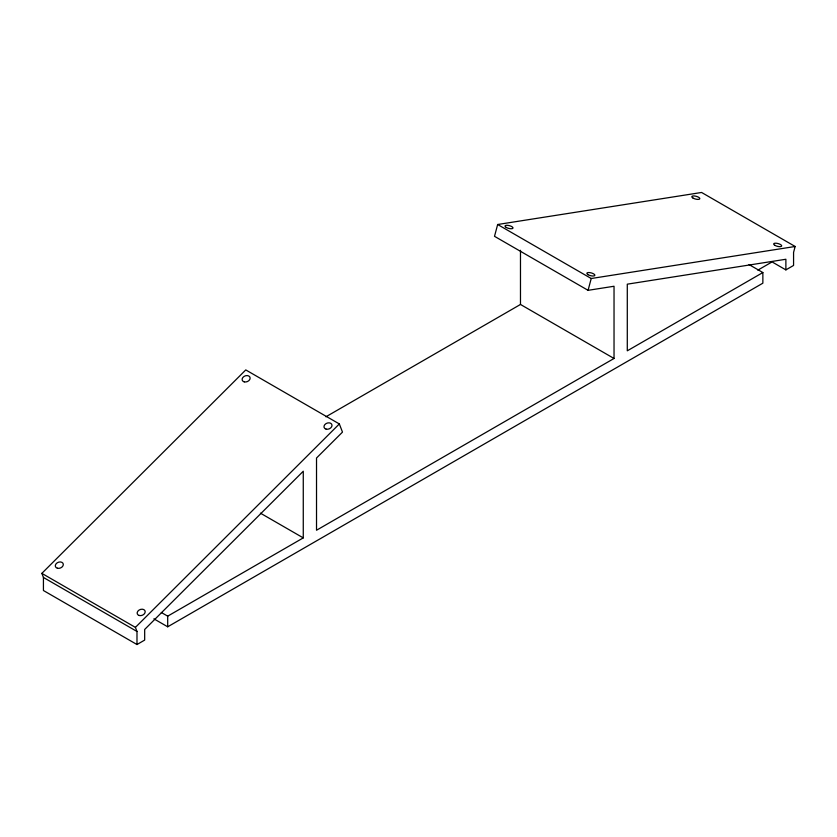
<?xml version="1.0" encoding="UTF-8"?>
<svg xmlns="http://www.w3.org/2000/svg" width="837" height="837" viewBox="0 0 837 837"><rect width="100%" height="100%" fill="white"/><g stroke="black" fill="none" stroke-linecap="round" stroke-linejoin="round"><path stroke-width="1.26" d="M757.82 270.142L772.07 261.918L785.88 269.891L793.57 265.444L793.57 252.387L795.15 246.486L701.594 192.468L497.659 224.504L494.51 236.316L588.076 290.324L614.034 286.254L614.034 358.477L316.522 530.239L316.522 458.017L342.49 432.112L339.341 423.94L245.775 369.923L41.85 573.366L43.43 577.457L43.43 590.514L136.986 644.532L144.675 640.085L144.675 629.455L303.266 471.241L303.266 537.888L167.693 616.158L161.321 612.485M588.076 290.324L591.225 278.512L795.15 246.486M136.986 644.532L136.986 631.475L135.406 627.384L339.341 423.94M325.907 416.795L520.478 304.459L614.034 358.477M153.882 618.825L167.693 626.798L762.863 283.178L762.863 272.548L627.29 350.818L627.29 284.172L785.88 259.261L785.88 269.891M749.042 264.576L762.863 272.548M497.659 224.504L591.225 278.512M260.433 513.165L303.266 537.888M41.85 573.366L135.406 627.384M43.43 577.457L136.986 631.475M520.478 250.294L520.478 304.459M167.693 616.158L167.693 626.798M774.936 245.367A4.133 1.423 14.9 0 0 781.591 246.183A4.133 1.423 14.9 0 0 776.527 243.253A4.133 1.423 14.9 0 0 774.936 245.367M506.259 227.444A4.133 1.423 14.9 0 0 512.914 228.26A4.133 1.423 14.9 0 0 507.85 225.341A4.133 1.423 14.9 0 0 506.259 227.444M693.078 198.107A4.133 1.423 14.9 0 0 699.732 198.913A4.133 1.423 14.9 0 0 694.668 195.994A4.133 1.423 14.9 0 0 693.078 198.107M588.118 274.714A4.133 1.423 14.9 0 0 594.772 275.519A4.133 1.423 14.9 0 0 589.708 272.6A4.133 1.423 14.9 0 0 588.118 274.714M139.277 615.509A4.133 3.055 -21.1 0 0 145.188 611.68A4.133 3.055 -21.1 0 0 139.057 610.079A4.133 3.055 -21.1 0 0 139.277 615.509M326.095 429.13A4.133 3.055 -21.1 0 0 332.007 425.301A4.133 3.055 -21.1 0 0 325.875 423.71A4.133 3.055 -21.1 0 0 326.095 429.13M57.418 568.239A4.133 3.055 -21.1 0 0 63.319 564.41A4.133 3.055 -21.1 0 0 57.198 562.82A4.133 3.055 -21.1 0 0 57.418 568.239M244.237 381.871A4.133 3.055 -21.1 0 0 250.137 378.042A4.133 3.055 -21.1 0 0 244.017 376.441A4.133 3.055 -21.1 0 0 244.237 381.871"/></g></svg>
